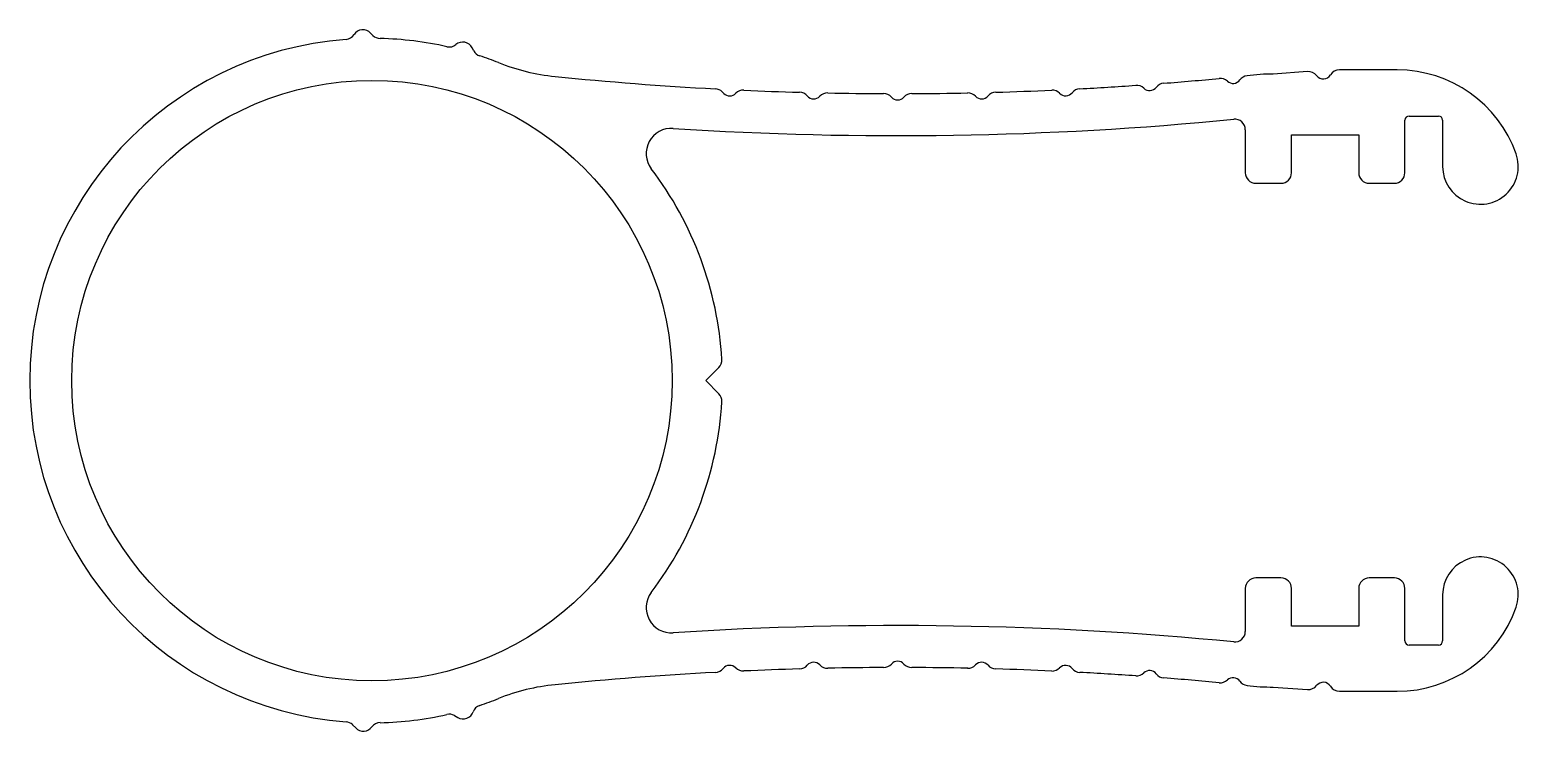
# Model space of a CAD drawing. Extents: x 1716.3 to 1751.7, y 1258.2 to 1274.9.
import ezdxf

# ---------------------------------------------------------------- set-up
doc = ezdxf.new("R2010")
doc.units = 0
doc.layers.get('0').update_dxf_attribs({"linetype": 'CONTINUOUS'})

msp = doc.modelspace()

# ---------------------------------------------------------------- linework, layer by layer
at = {"linetype": 'CONTINUOUS'}
for p, q in [((1724.471, 1274.745), (1724.418, 1274.798)), ((1726.876, 1274.376), (1726.834, 1274.45)), ((1746.733, 1273.883), (1745.916, 1273.824)), ((1748.869, 1273.924), (1747.489, 1273.924)), ((1732.828, 1273.365), (1732.792, 1273.401)), ((1749.049, 1271.474), (1749.049, 1272.724)), ((1749.149, 1272.824), (1749.849, 1272.824)), ((1749.949, 1272.724), (1749.949, 1271.624)), ((1745.249, 1272.5), (1745.249, 1271.474)), ((1746.349, 1271.474), (1746.349, 1272.374)), ((1746.349, 1272.374), (1747.949, 1272.374)), ((1747.949, 1272.374), (1747.949, 1271.474)), ((1745.499, 1271.224), (1746.099, 1271.224)), ((1748.199, 1271.224), (1748.799, 1271.224)), ((1732.399, 1266.524), (1732.711, 1266.836)), ((1732.711, 1266.212), (1732.399, 1266.524)), ((1746.099, 1261.824), (1745.499, 1261.824)), ((1748.799, 1261.824), (1748.199, 1261.824)), ((1745.249, 1261.574), (1745.249, 1260.548)), ((1746.349, 1260.674), (1746.349, 1261.574)), ((1747.949, 1261.574), (1747.949, 1260.674)), ((1749.049, 1260.324), (1749.049, 1261.574)), ((1749.949, 1261.424), (1749.949, 1260.324)), ((1747.949, 1260.674), (1746.349, 1260.674)), ((1749.849, 1260.224), (1749.149, 1260.224)), ((1733.111, 1259.684), (1733.114, 1259.681)), ((1745.916, 1259.224), (1746.733, 1259.165)), ((1747.489, 1259.124), (1748.869, 1259.124)), ((1726.411, 1258.547), (1726.494, 1258.501)), ((1723.989, 1258.325), (1724.064, 1258.25))]:
    msp.add_line(p, q, dxfattribs=at)
msp.add_circle((1724.449, 1266.524), 7.15, dxfattribs=at)
for centre, radius, start, end in [((1724.233, 1274.63), 0.25, 42.3739, 147.5861), ((1724.449, 1266.524), 8.15, 94.3458, 265.6542), ((1723.813, 1274.9), 0.25, 274.3458, 326.9822), ((1724.648, 1274.922), 0.25, 225, 268.6434), ((1724.449, 1266.524), 8.15, 77.3426, 88.6434), ((1726.29, 1274.72), 0.25, 257.3426, 309.8171), ((1726.611, 1274.337), 0.25, 26.8799, 130.2534), ((1727.094, 1274.497), 0.25, 209, 251.6445), ((1724.449, 1266.524), 8.15, 68.3034, 71.6445), ((1729.311, 1278.743), 5, 248.3034, 264.2461), ((1736.96, 1354.653), 81.295, 264.24615, 266.94629), ((1736.96, 1354.653), 81.295, 274.4789, 275.4126), ((1744.651, 1273.472), 0.25, 47.1112, 95.4126), ((1745.322, 1273.537), 0.25, 97.1825, 143.9915), ((1745.916, 1268.824), 5, 90, 97.1825), ((1746.751, 1273.634), 0.25, 37.865, 94.116), ((1747.106, 1273.91), 0.2, 217.865, 328.4223), ((1747.489, 1273.674), 0.25, 90, 148.4223), ((1748.869, 1270.924), 3, 19.4712, 90), ((1732.615, 1273.224), 0.25, 45, 86.9463), ((1732.97, 1273.506), 0.2, 225, 315.5366), ((1733.291, 1273.191), 0.25, 87.4155, 135.5325), ((1736.96, 1354.653), 81.295, 267.42155, 268.36056), ((1734.627, 1273.142), 0.25, 40.2786, 88.3606), ((1735.298, 1273.125), 0.25, 88.8328, 136.9148), ((1736.96, 1354.653), 81.295, 268.83284, 269.77118), ((1736.96, 1354.653), 81.295, 270.24338, 271.18172), ((1738.641, 1273.126), 0.25, 43.0996, 91.1817), ((1739.313, 1273.142), 0.25, 91.654, 139.7362), ((1736.96, 1354.653), 81.295, 271.65401, 272.59305), ((1740.649, 1273.192), 0.25, 44.4799, 92.593), ((1740.97, 1273.507), 0.2, 224.4799, 321.1788), ((1741.32, 1273.225), 0.25, 93.0656, 141.1788), ((1736.96, 1354.653), 81.295, 273.06556, 274.00601), ((1742.656, 1273.307), 0.25, 45.8411, 94.006), ((1742.97, 1273.63), 0.2, 225.8411, 322.6438), ((1743.328, 1273.357), 0.25, 94.4789, 142.6438), ((1744.958, 1273.802), 0.2, 227.1112, 323.9915), ((1734.97, 1273.433), 0.2, 220.2786, 316.9148), ((1736.634, 1273.109), 0.25, 41.6994, 89.7712), ((1736.97, 1273.408), 0.2, 221.6994, 318.3151), ((1737.306, 1273.109), 0.25, 90.2434, 138.3151), ((1738.97, 1273.433), 0.2, 223.0996, 319.7362), ((1736.96, 1354.753), 82.395, 266.28368, 275.58247), ((1744.999, 1272.5), 0.25, 0, 95.5825), ((1749.149, 1272.724), 0.1, 90, 180), ((1749.849, 1272.724), 0.1, 0, 90), ((1731.58, 1271.933), 0.6, 86.2837, 217.1787), ((1750.849, 1271.624), 0.9, 180, 19.4712), ((1724.449, 1266.524), 8.35, 3.4596, 37.1787), ((1745.499, 1271.474), 0.25, 180, 270), ((1746.099, 1271.474), 0.25, 270, 0), ((1748.199, 1271.474), 0.25, 180, 270), ((1748.799, 1271.474), 0.25, 270, 360), ((1732.534, 1267.013), 0.25, 315, 3.4596), ((1724.449, 1266.524), 8.35, 322.8213, 356.5404), ((1732.534, 1266.035), 0.25, 356.5404, 45), ((1750.849, 1261.424), 0.9, 340.5288, 180), ((1745.499, 1261.574), 0.25, 90, 180), ((1746.099, 1261.574), 0.25, 0, 90), ((1748.199, 1261.574), 0.25, 90, 180), ((1748.799, 1261.574), 0.25, 0, 90), ((1731.58, 1261.116), 0.6, 142.8213, 273.7163), ((1748.869, 1262.124), 3, 270, 340.5288), ((1736.96, 1178.295), 82.395, 84.41753, 93.71632), ((1744.999, 1260.548), 0.25, 264.4175, 360), ((1749.149, 1260.324), 0.1, 180, 270), ((1749.849, 1260.324), 0.1, 270, 360), ((1736.96, 1178.395), 81.295, 93.05371, 95.75385), ((1732.619, 1259.825), 0.25, 272.1661, 320.9088), ((1732.97, 1259.542), 0.2, 45, 141.4925), ((1733.291, 1259.858), 0.25, 225, 272.5785), ((1736.96, 1178.395), 81.295, 91.63944, 92.57845), ((1734.627, 1259.907), 0.25, 271.6394, 319.7214), ((1734.97, 1259.616), 0.2, 43.0852, 139.7214), ((1735.298, 1259.923), 0.25, 223.0852, 271.1672), ((1736.96, 1178.395), 81.295, 90.22882, 91.16716), ((1736.634, 1259.94), 0.25, 270.2288, 318.3006), ((1736.97, 1259.64), 0.2, 41.6849, 138.3006), ((1737.306, 1259.94), 0.25, 221.6849, 269.7566), ((1736.96, 1178.395), 81.295, 88.81828, 89.75662), ((1738.641, 1259.923), 0.25, 268.8183, 316.9004), ((1738.97, 1259.615), 0.2, 40.2638, 136.9004), ((1739.313, 1259.906), 0.25, 220.2638, 268.346), ((1736.96, 1178.395), 81.295, 87.40695, 88.34599), ((1740.649, 1259.857), 0.25, 267.407, 315.5201), ((1740.97, 1259.541), 0.2, 38.8212, 135.5201), ((1741.32, 1259.824), 0.25, 218.8212, 266.9344), ((1736.96, 1178.395), 81.295, 85.99399, 86.93444), ((1742.656, 1259.741), 0.25, 265.994, 314.1589), ((1742.97, 1259.418), 0.2, 37.3562, 134.1589), ((1743.328, 1259.691), 0.25, 217.3562, 265.5211), ((1729.311, 1254.306), 5, 95.7539, 111.6966), ((1736.96, 1178.395), 81.295, 84.5874, 85.5211), ((1744.651, 1259.577), 0.25, 264.5874, 312.8888), ((1744.958, 1259.247), 0.2, 36.0085, 132.8888), ((1745.322, 1259.512), 0.25, 216.0085, 262.8175), ((1745.916, 1264.224), 5, 262.8175, 270), ((1746.751, 1259.415), 0.25, 265.884, 322.135), ((1747.106, 1259.139), 0.2, 31.5777, 142.135), ((1747.489, 1259.374), 0.25, 211.5777, 270), ((1724.449, 1266.524), 8.15, 288.3555, 291.6966), ((1724.449, 1266.524), 8.15, 271.3566, 282.6574), ((1726.29, 1258.328), 0.25, 61, 102.6574), ((1726.622, 1258.716), 0.25, 239.3127, 340.9968), ((1727.094, 1258.552), 0.25, 108.3555, 160.6884), ((1723.813, 1258.148), 0.25, 45, 85.6542), ((1724.245, 1258.423), 0.25, 223.6908, 323.7731), ((1724.648, 1258.127), 0.25, 91.3566, 143.5633)]:
    msp.add_arc(centre, radius, start, end, dxfattribs=at)

doc.saveas('drawing.dxf')
